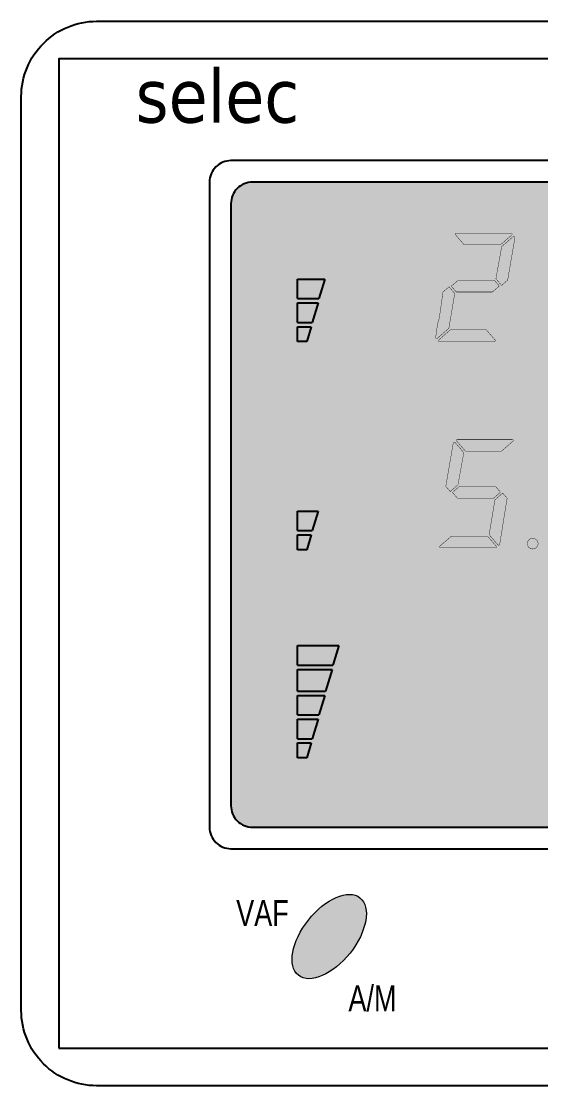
# Model space of a CAD drawing. Header units: millimetres. Extents: x 44190 to 77260, y -67199 to -50358.
# Drawn here: x 55422.9 to 55471.2, y -56012.2 to -55913.2 of the extents above; entities that cross this region are included whole.
import ezdxf

# ---------------------------------------------------------------- set-up
doc = ezdxf.new("R2010")
doc.units = ezdxf.units.MM
doc.header["$LTSCALE"] = 3
doc.layers.add('Text', color=7, linetype='Continuous', lineweight=13)
doc.styles.get("Standard").update_dxf_attribs({"font": 'arial.ttf'})
doc.styles.add('T25', font='', dxfattribs={"width": 0.8})
doc.styles.get('T25').set_extended_font_data('Dotum')

# ---------------------------------------------------------------- blocks, each defined once
blk = doc.blocks.new('*U22')
at = {"lineweight": 9}
h = blk.add_hatch(color=250, dxfattribs=at)
h.set_gradient(color1=(217, 227, 231), color2=(224, 232, 235), one_color=1, tint=0.9, name='INVCYLINDER')
edge = h.paths.add_edge_path()
edge.add_line((-28, -74.958), (28, -74.958))
edge.add_arc((28, -72.958), 2, 270, 360)
edge.add_line((30, -72.958), (30, -16.958))
edge.add_arc((28, -16.958), 2, 0, 90)
edge.add_line((28, -14.958), (-28, -14.958))
edge.add_arc((-28, -16.958), 2, 90, 180)
edge.add_line((-30, -16.958), (-30, -72.958))
edge.add_arc((-28, -72.958), 2, 180, 270)
h = blk.add_hatch(color=2, dxfattribs=at)
edge = h.paths.add_edge_path()
edge.add_ellipse((-20.866, -85.125), major_axis=(2.86, 3.604), ratio=0.53719, start_angle=0, end_angle=360)
at = {"color": 250}
for p, q in [((-23.804, -25.797), (-23.804, -23.985)), ((-23.804, -23.985), (-21.286, -23.985)), ((-23.804, -25.797), (-23.804, -23.985)), ((-23.804, -23.985), (-21.286, -23.985)), ((-23.804, -25.797), (-23.804, -23.985)), ((-23.804, -23.985), (-21.286, -23.985)), ((-23.804, -25.797), (-23.804, -23.985)), ((-23.804, -23.985), (-21.286, -23.985)), ((-21.286, -23.985), (-21.844, -25.797)), ((-21.286, -23.985), (-21.844, -25.797)), ((-21.286, -23.985), (-21.844, -25.797)), ((-21.286, -23.985), (-21.844, -25.797)), ((-23.804, -25.797), (-21.844, -25.797)), ((-23.804, -25.797), (-21.844, -25.797)), ((-23.804, -25.797), (-21.844, -25.797)), ((-23.804, -25.797), (-21.844, -25.797)), ((-23.804, -28.01), (-23.804, -26.197)), ((-23.804, -26.197), (-21.907, -26.197)), ((-23.804, -28.01), (-23.804, -26.197)), ((-23.804, -26.197), (-21.907, -26.197)), ((-23.804, -28.01), (-23.804, -26.197)), ((-23.804, -26.197), (-21.907, -26.197)), ((-23.804, -28.01), (-23.804, -26.197)), ((-23.804, -26.197), (-21.907, -26.197)), ((-21.907, -26.197), (-22.465, -28.01)), ((-21.907, -26.197), (-22.465, -28.01)), ((-21.907, -26.197), (-22.465, -28.01)), ((-21.907, -26.197), (-22.465, -28.01)), ((-23.804, -28.01), (-22.465, -28.01)), ((-23.804, -28.01), (-22.465, -28.01)), ((-23.804, -28.01), (-22.465, -28.01)), ((-23.804, -28.01), (-22.465, -28.01)), ((-23.804, -29.797), (-23.804, -28.41)), ((-23.804, -28.41), (-22.528, -28.41)), ((-23.804, -29.797), (-23.804, -28.41)), ((-23.804, -28.41), (-22.528, -28.41)), ((-23.804, -29.797), (-23.804, -28.41)), ((-23.804, -28.41), (-22.528, -28.41)), ((-23.804, -29.797), (-23.804, -28.41)), ((-23.804, -28.41), (-22.528, -28.41)), ((-22.528, -28.41), (-22.955, -29.797)), ((-22.528, -28.41), (-22.955, -29.797)), ((-22.528, -28.41), (-22.955, -29.797)), ((-22.528, -28.41), (-22.955, -29.797)), ((-22.955, -29.797), (-23.804, -29.797)), ((-22.955, -29.797), (-23.804, -29.797)), ((-22.955, -29.797), (-23.804, -29.797)), ((-22.955, -29.797), (-23.804, -29.797)), ((-23.804, -47.366), (-23.804, -45.553)), ((-23.804, -45.553), (-21.907, -45.553)), ((-23.804, -47.366), (-23.804, -45.553)), ((-23.804, -45.553), (-21.907, -45.553)), ((-23.804, -47.366), (-23.804, -45.553)), ((-23.804, -45.553), (-21.907, -45.553)), ((-23.804, -47.366), (-23.804, -45.553)), ((-23.804, -45.553), (-21.907, -45.553)), ((-21.907, -45.553), (-22.465, -47.366)), ((-21.907, -45.553), (-22.465, -47.366)), ((-21.907, -45.553), (-22.465, -47.366)), ((-21.907, -45.553), (-22.465, -47.366)), ((-23.804, -47.366), (-22.465, -47.366)), ((-23.804, -47.366), (-22.465, -47.366)), ((-23.804, -47.366), (-22.465, -47.366)), ((-23.804, -47.366), (-22.465, -47.366)), ((-23.804, -49.153), (-23.804, -47.766)), ((-23.804, -47.766), (-22.528, -47.766)), ((-23.804, -49.153), (-23.804, -47.766)), ((-23.804, -47.766), (-22.528, -47.766)), ((-23.804, -49.153), (-23.804, -47.766)), ((-23.804, -47.766), (-22.528, -47.766)), ((-23.804, -49.153), (-23.804, -47.766)), ((-23.804, -47.766), (-22.528, -47.766)), ((-22.528, -47.766), (-22.955, -49.153)), ((-22.528, -47.766), (-22.955, -49.153)), ((-22.528, -47.766), (-22.955, -49.153)), ((-22.528, -47.766), (-22.955, -49.153)), ((-22.955, -49.153), (-23.804, -49.153)), ((-22.955, -49.153), (-23.804, -49.153)), ((-22.955, -49.153), (-23.804, -49.153)), ((-22.955, -49.153), (-23.804, -49.153)), ((-23.804, -59.878), (-23.804, -58.065)), ((-23.804, -58.065), (-19.981, -58.065)), ((-23.804, -59.878), (-23.804, -58.065)), ((-23.804, -58.065), (-19.981, -58.065)), ((-23.804, -59.878), (-23.804, -58.065)), ((-23.804, -58.065), (-19.981, -58.065)), ((-23.804, -59.878), (-23.804, -58.065)), ((-23.804, -58.065), (-19.981, -58.065)), ((-19.981, -58.065), (-20.539, -59.878)), ((-19.981, -58.065), (-20.539, -59.878)), ((-19.981, -58.065), (-20.539, -59.878)), ((-19.981, -58.065), (-20.539, -59.878)), ((-23.804, -59.878), (-20.539, -59.878)), ((-23.804, -59.878), (-20.539, -59.878)), ((-23.804, -59.878), (-20.539, -59.878)), ((-23.804, -59.878), (-20.539, -59.878)), ((-23.804, -62.296), (-23.804, -60.278)), ((-23.804, -60.278), (-20.602, -60.278)), ((-23.804, -62.296), (-23.804, -60.278)), ((-23.804, -60.278), (-20.602, -60.278)), ((-23.804, -62.296), (-23.804, -60.278)), ((-23.804, -60.278), (-20.602, -60.278)), ((-23.804, -62.296), (-23.804, -60.278)), ((-23.804, -60.278), (-20.602, -60.278)), ((-20.602, -60.278), (-21.223, -62.296)), ((-20.602, -60.278), (-21.223, -62.296)), ((-20.602, -60.278), (-21.223, -62.296)), ((-20.602, -60.278), (-21.223, -62.296)), ((-23.804, -62.296), (-21.223, -62.296)), ((-23.804, -62.296), (-21.223, -62.296)), ((-23.804, -62.296), (-21.223, -62.296)), ((-23.804, -62.296), (-21.223, -62.296)), ((-23.804, -64.509), (-23.804, -62.696)), ((-23.804, -62.696), (-21.286, -62.696)), ((-23.804, -64.509), (-23.804, -62.696)), ((-23.804, -62.696), (-21.286, -62.696)), ((-23.804, -64.509), (-23.804, -62.696)), ((-23.804, -62.696), (-21.286, -62.696)), ((-23.804, -64.509), (-23.804, -62.696)), ((-23.804, -62.696), (-21.286, -62.696)), ((-21.286, -62.696), (-21.844, -64.509)), ((-21.286, -62.696), (-21.844, -64.509)), ((-21.286, -62.696), (-21.844, -64.509)), ((-21.286, -62.696), (-21.844, -64.509)), ((-23.804, -64.509), (-21.844, -64.509)), ((-23.804, -64.509), (-21.844, -64.509)), ((-23.804, -64.509), (-21.844, -64.509)), ((-23.804, -64.509), (-21.844, -64.509)), ((-23.804, -66.722), (-23.804, -64.909)), ((-23.804, -64.909), (-21.907, -64.909)), ((-23.804, -66.722), (-23.804, -64.909)), ((-23.804, -64.909), (-21.907, -64.909)), ((-23.804, -66.722), (-23.804, -64.909)), ((-23.804, -64.909), (-21.907, -64.909)), ((-23.804, -66.722), (-23.804, -64.909)), ((-23.804, -64.909), (-21.907, -64.909)), ((-21.907, -64.909), (-22.465, -66.722)), ((-21.907, -64.909), (-22.465, -66.722)), ((-21.907, -64.909), (-22.465, -66.722)), ((-21.907, -64.909), (-22.465, -66.722)), ((-23.804, -66.722), (-22.465, -66.722)), ((-23.804, -66.722), (-22.465, -66.722)), ((-23.804, -66.722), (-22.465, -66.722)), ((-23.804, -66.722), (-22.465, -66.722)), ((-23.804, -68.509), (-23.804, -67.122)), ((-23.804, -67.122), (-22.528, -67.122)), ((-23.804, -68.509), (-23.804, -67.122)), ((-23.804, -67.122), (-22.528, -67.122)), ((-23.804, -68.509), (-23.804, -67.122)), ((-23.804, -67.122), (-22.528, -67.122)), ((-23.804, -68.509), (-23.804, -67.122)), ((-23.804, -67.122), (-22.528, -67.122)), ((-22.528, -67.122), (-22.955, -68.509)), ((-22.528, -67.122), (-22.955, -68.509)), ((-22.528, -67.122), (-22.955, -68.509)), ((-22.528, -67.122), (-22.955, -68.509)), ((-22.955, -68.509), (-23.804, -68.509)), ((-22.955, -68.509), (-23.804, -68.509)), ((-22.955, -68.509), (-23.804, -68.509)), ((-22.955, -68.509), (-23.804, -68.509))]:
    blk.add_line(p, q, dxfattribs=at)
for points in [[(-42.5, 0), (42.5, 0, -0.414214), (49.5, -7), (49.5, -92, -0.414214), (42.5, -99), (-42.5, -99, -0.414214), (-49.5, -92), (-49.5, -7, -0.414214)], [(-28, -74.958), (28, -74.958, 0.414214), (30, -72.958), (30, -16.958, 0.414214), (28, -14.958), (-28, -14.958, 0.414214), (-30, -16.958), (-30, -72.958, 0.414214)]]:
    blk.add_lwpolyline(points, format="xyb", close=True)
at = {"color": 56}
blk.add_lwpolyline([(-46, -95.5), (46, -95.5), (46, -3.5), (-46, -3.5)], close=True, dxfattribs=at)
at = {"color": 252, "true_color": 0x9e9e8a}
blk.add_lwpolyline([(-30, -76.958), (30, -76.958, 0.414214), (32, -74.958), (32, -14.958, 0.414214), (30, -12.958), (-30, -12.958, 0.414214), (-32, -14.958), (-32, -74.958, 0.414214)], format="xyb", close=True, dxfattribs=at)
at = {"color": 250, "linetype": 'ByBlock', "lineweight": -2, "const_width": 0.0353}
for points in [[(-9.116, -19.866), (-9.123, -19.857), (-9.129, -19.847), (-9.134, -19.836), (-9.137, -19.825), (-9.139, -19.813), (-9.14, -19.801), (-9.137, -19.774), (-9.126, -19.75), (-9.111, -19.73), (-9.091, -19.715), (-9.067, -19.704), (-9.04, -19.701), (-3.955, -19.701), (-3.928, -19.704), (-3.904, -19.715), (-3.884, -19.73), (-3.869, -19.75), (-3.859, -19.774), (-3.855, -19.801), (-3.856, -19.816), (-3.859, -19.829), (-3.864, -19.843), (-3.87, -19.855), (-3.879, -19.866), (-3.889, -19.876), (-4.953, -20.801), (-8.303, -20.801)], [(-9.116, -19.866), (-9.123, -19.857), (-9.129, -19.847), (-9.134, -19.836), (-9.137, -19.825), (-9.139, -19.813), (-9.14, -19.801), (-9.137, -19.774), (-9.126, -19.75), (-9.111, -19.73), (-9.091, -19.715), (-9.067, -19.704), (-9.04, -19.701), (-3.955, -19.701), (-3.928, -19.704), (-3.904, -19.715), (-3.884, -19.73), (-3.869, -19.75), (-3.859, -19.774), (-3.855, -19.801), (-3.856, -19.816), (-3.859, -19.829), (-3.864, -19.843), (-3.87, -19.855), (-3.879, -19.866), (-3.889, -19.876), (-4.953, -20.801), (-8.303, -20.801)], [(-9.116, -19.866), (-9.123, -19.857), (-9.129, -19.847), (-9.134, -19.836), (-9.137, -19.825), (-9.139, -19.813), (-9.14, -19.801), (-9.137, -19.774), (-9.126, -19.75), (-9.111, -19.73), (-9.091, -19.715), (-9.067, -19.704), (-9.04, -19.701), (-3.955, -19.701), (-3.928, -19.704), (-3.904, -19.715), (-3.884, -19.73), (-3.869, -19.75), (-3.859, -19.774), (-3.855, -19.801), (-3.856, -19.816), (-3.859, -19.829), (-3.864, -19.843), (-3.87, -19.855), (-3.879, -19.866), (-3.889, -19.876), (-4.953, -20.801), (-8.303, -20.801)], [(-9.116, -19.866), (-9.123, -19.857), (-9.129, -19.847), (-9.134, -19.836), (-9.137, -19.825), (-9.139, -19.813), (-9.14, -19.801), (-9.137, -19.774), (-9.126, -19.75), (-9.111, -19.73), (-9.091, -19.715), (-9.067, -19.704), (-9.04, -19.701), (-3.955, -19.701), (-3.928, -19.704), (-3.904, -19.715), (-3.884, -19.73), (-3.869, -19.75), (-3.859, -19.774), (-3.855, -19.801), (-3.856, -19.816), (-3.859, -19.829), (-3.864, -19.843), (-3.87, -19.855), (-3.879, -19.866), (-3.889, -19.876), (-4.953, -20.801), (-8.303, -20.801)], [(-5.365, -23.948), (-4.822, -20.952), (-3.758, -20.027), (-3.748, -20.02), (-3.738, -20.014), (-3.728, -20.009), (-3.716, -20.005), (-3.705, -20.003), (-3.693, -20.003), (-3.666, -20.006), (-3.642, -20.016), (-3.622, -20.032), (-3.606, -20.052), (-3.596, -20.076), (-3.593, -20.103), (-3.593, -20.105), (-3.593, -20.107), (-3.593, -20.11), (-3.593, -20.112), (-3.593, -20.114), (-3.593, -20.117), (-4.273, -24.079), (-4.83, -24.563)], [(-5.365, -23.948), (-4.822, -20.952), (-3.758, -20.027), (-3.748, -20.02), (-3.738, -20.014), (-3.728, -20.009), (-3.716, -20.005), (-3.705, -20.003), (-3.693, -20.003), (-3.666, -20.006), (-3.642, -20.016), (-3.622, -20.032), (-3.606, -20.052), (-3.596, -20.076), (-3.593, -20.103), (-3.593, -20.105), (-3.593, -20.107), (-3.593, -20.11), (-3.593, -20.112), (-3.593, -20.114), (-3.593, -20.117), (-4.273, -24.079), (-4.83, -24.563)], [(-5.365, -23.948), (-4.822, -20.952), (-3.758, -20.027), (-3.748, -20.02), (-3.738, -20.014), (-3.728, -20.009), (-3.716, -20.005), (-3.705, -20.003), (-3.693, -20.003), (-3.666, -20.006), (-3.642, -20.016), (-3.622, -20.032), (-3.606, -20.052), (-3.596, -20.076), (-3.593, -20.103), (-3.593, -20.105), (-3.593, -20.107), (-3.593, -20.11), (-3.593, -20.112), (-3.593, -20.114), (-3.593, -20.117), (-4.273, -24.079), (-4.83, -24.563)], [(-5.365, -23.948), (-4.822, -20.952), (-3.758, -20.027), (-3.748, -20.02), (-3.738, -20.014), (-3.728, -20.009), (-3.716, -20.005), (-3.705, -20.003), (-3.693, -20.003), (-3.666, -20.006), (-3.642, -20.016), (-3.622, -20.032), (-3.606, -20.052), (-3.596, -20.076), (-3.593, -20.103), (-3.593, -20.105), (-3.593, -20.107), (-3.593, -20.11), (-3.593, -20.112), (-3.593, -20.114), (-3.593, -20.117), (-4.273, -24.079), (-4.83, -24.563)], [(-10.799, -29.474), (-9.736, -28.55), (-9.192, -25.31), (-9.727, -24.694), (-10.284, -25.179), (-10.335, -25.538), (-10.461, -26.435), (-10.625, -27.601), (-10.788, -28.14), (-10.914, -29.038), (-10.965, -29.399), (-10.961, -29.426), (-10.951, -29.449), (-10.936, -29.47), (-10.915, -29.485), (-10.891, -29.495), (-10.865, -29.499), (-10.853, -29.498), (-10.841, -29.496), (-10.83, -29.493), (-10.819, -29.488), (-10.809, -29.482)], [(-10.799, -29.474), (-9.736, -28.55), (-9.192, -25.31), (-9.727, -24.694), (-10.284, -25.179), (-10.335, -25.538), (-10.461, -26.435), (-10.625, -27.601), (-10.788, -28.14), (-10.914, -29.038), (-10.965, -29.399), (-10.961, -29.426), (-10.951, -29.449), (-10.936, -29.47), (-10.915, -29.485), (-10.891, -29.495), (-10.865, -29.499), (-10.853, -29.498), (-10.841, -29.496), (-10.83, -29.493), (-10.819, -29.488), (-10.809, -29.482)], [(-10.799, -29.474), (-9.736, -28.55), (-9.192, -25.31), (-9.727, -24.694), (-10.284, -25.179), (-10.335, -25.538), (-10.461, -26.435), (-10.625, -27.601), (-10.788, -28.14), (-10.914, -29.038), (-10.965, -29.399), (-10.961, -29.426), (-10.951, -29.449), (-10.936, -29.47), (-10.915, -29.485), (-10.891, -29.495), (-10.865, -29.499), (-10.853, -29.498), (-10.841, -29.496), (-10.83, -29.493), (-10.819, -29.488), (-10.809, -29.482)], [(-10.799, -29.474), (-9.736, -28.55), (-9.192, -25.31), (-9.727, -24.694), (-10.284, -25.179), (-10.335, -25.538), (-10.461, -26.435), (-10.625, -27.601), (-10.788, -28.14), (-10.914, -29.038), (-10.965, -29.399), (-10.961, -29.426), (-10.951, -29.449), (-10.936, -29.47), (-10.915, -29.485), (-10.891, -29.495), (-10.865, -29.499), (-10.853, -29.498), (-10.841, -29.496), (-10.83, -29.493), (-10.819, -29.488), (-10.809, -29.482)], [(-9.041, -25.179), (-9.511, -24.639), (-8.867, -24.079), (-5.516, -24.079), (-5.047, -24.619), (-5.691, -25.179)], [(-9.041, -25.179), (-9.511, -24.639), (-8.867, -24.079), (-5.516, -24.079), (-5.047, -24.619), (-5.691, -25.179)], [(-9.041, -25.179), (-9.511, -24.639), (-8.867, -24.079), (-5.516, -24.079), (-5.047, -24.619), (-5.691, -25.179)], [(-9.041, -25.179), (-9.511, -24.639), (-8.867, -24.079), (-5.516, -24.079), (-5.047, -24.619), (-5.691, -25.179)], [(-10.602, -29.801), (-10.629, -29.797), (-10.653, -29.787), (-10.673, -29.772), (-10.689, -29.751), (-10.699, -29.727), (-10.702, -29.701), (-10.701, -29.686), (-10.699, -29.672), (-10.694, -29.659), (-10.687, -29.647), (-10.678, -29.636), (-10.668, -29.625), (-9.604, -28.701), (-6.254, -28.701), (-5.442, -29.635), (-5.434, -29.645), (-5.428, -29.655), (-5.423, -29.666), (-5.42, -29.677), (-5.418, -29.689), (-5.417, -29.701), (-5.421, -29.727), (-5.431, -29.751), (-5.447, -29.772), (-5.467, -29.787), (-5.491, -29.797), (-5.517, -29.801)], [(-10.602, -29.801), (-10.629, -29.797), (-10.653, -29.787), (-10.673, -29.772), (-10.689, -29.751), (-10.699, -29.727), (-10.702, -29.701), (-10.701, -29.686), (-10.699, -29.672), (-10.694, -29.659), (-10.687, -29.647), (-10.678, -29.636), (-10.668, -29.625), (-9.604, -28.701), (-6.254, -28.701), (-5.442, -29.635), (-5.434, -29.645), (-5.428, -29.655), (-5.423, -29.666), (-5.42, -29.677), (-5.418, -29.689), (-5.417, -29.701), (-5.421, -29.727), (-5.431, -29.751), (-5.447, -29.772), (-5.467, -29.787), (-5.491, -29.797), (-5.517, -29.801)], [(-10.602, -29.801), (-10.629, -29.797), (-10.653, -29.787), (-10.673, -29.772), (-10.689, -29.751), (-10.699, -29.727), (-10.702, -29.701), (-10.701, -29.686), (-10.699, -29.672), (-10.694, -29.659), (-10.687, -29.647), (-10.678, -29.636), (-10.668, -29.625), (-9.604, -28.701), (-6.254, -28.701), (-5.442, -29.635), (-5.434, -29.645), (-5.428, -29.655), (-5.423, -29.666), (-5.42, -29.677), (-5.418, -29.689), (-5.417, -29.701), (-5.421, -29.727), (-5.431, -29.751), (-5.447, -29.772), (-5.467, -29.787), (-5.491, -29.797), (-5.517, -29.801)], [(-10.602, -29.801), (-10.629, -29.797), (-10.653, -29.787), (-10.673, -29.772), (-10.689, -29.751), (-10.699, -29.727), (-10.702, -29.701), (-10.701, -29.686), (-10.699, -29.672), (-10.694, -29.659), (-10.687, -29.647), (-10.678, -29.636), (-10.668, -29.625), (-9.604, -28.701), (-6.254, -28.701), (-5.442, -29.635), (-5.434, -29.645), (-5.428, -29.655), (-5.423, -29.666), (-5.42, -29.677), (-5.418, -29.689), (-5.417, -29.701), (-5.421, -29.727), (-5.431, -29.751), (-5.447, -29.772), (-5.467, -29.787), (-5.491, -29.797), (-5.517, -29.801)], [(-9.609, -43.733), (-10.022, -43.259), (-9.333, -39.229), (-9.327, -39.206), (-9.315, -39.185), (-9.3, -39.168), (-9.28, -39.155), (-9.258, -39.146), (-9.234, -39.143), (-9.219, -39.144), (-9.205, -39.147), (-9.192, -39.152), (-9.18, -39.159), (-9.169, -39.167), (-9.159, -39.178), (-8.346, -40.112), (-8.89, -43.108)], [(-9.609, -43.733), (-10.022, -43.259), (-9.333, -39.229), (-9.327, -39.206), (-9.315, -39.185), (-9.3, -39.168), (-9.28, -39.155), (-9.258, -39.146), (-9.234, -39.143), (-9.219, -39.144), (-9.205, -39.147), (-9.192, -39.152), (-9.18, -39.159), (-9.169, -39.167), (-9.159, -39.178), (-8.346, -40.112), (-8.89, -43.108)], [(-9.609, -43.733), (-10.022, -43.259), (-9.333, -39.229), (-9.327, -39.206), (-9.315, -39.185), (-9.3, -39.168), (-9.28, -39.155), (-9.258, -39.146), (-9.234, -39.143), (-9.219, -39.144), (-9.205, -39.147), (-9.192, -39.152), (-9.18, -39.159), (-9.169, -39.167), (-9.159, -39.178), (-8.346, -40.112), (-8.89, -43.108)], [(-9.609, -43.733), (-10.022, -43.259), (-9.333, -39.229), (-9.327, -39.206), (-9.315, -39.185), (-9.3, -39.168), (-9.28, -39.155), (-9.258, -39.146), (-9.234, -39.143), (-9.219, -39.144), (-9.205, -39.147), (-9.192, -39.152), (-9.18, -39.159), (-9.169, -39.167), (-9.159, -39.178), (-8.346, -40.112), (-8.89, -43.108)], [(-9.008, -39.046), (-9.015, -39.037), (-9.021, -39.027), (-9.026, -39.016), (-9.029, -39.005), (-9.031, -38.993), (-9.032, -38.981), (-9.029, -38.954), (-9.018, -38.93), (-9.003, -38.91), (-8.983, -38.895), (-8.959, -38.884), (-8.932, -38.881), (-3.847, -38.881), (-3.82, -38.884), (-3.796, -38.895), (-3.776, -38.91), (-3.761, -38.93), (-3.751, -38.954), (-3.747, -38.981), (-3.748, -38.996), (-3.751, -39.009), (-3.756, -39.023), (-3.762, -39.035), (-3.771, -39.046), (-3.781, -39.056), (-4.845, -39.981), (-8.195, -39.981)], [(-9.008, -39.046), (-9.015, -39.037), (-9.021, -39.027), (-9.026, -39.016), (-9.029, -39.005), (-9.031, -38.993), (-9.032, -38.981), (-9.029, -38.954), (-9.018, -38.93), (-9.003, -38.91), (-8.983, -38.895), (-8.959, -38.884), (-8.932, -38.881), (-3.847, -38.881), (-3.82, -38.884), (-3.796, -38.895), (-3.776, -38.91), (-3.761, -38.93), (-3.751, -38.954), (-3.747, -38.981), (-3.748, -38.996), (-3.751, -39.009), (-3.756, -39.023), (-3.762, -39.035), (-3.771, -39.046), (-3.781, -39.056), (-4.845, -39.981), (-8.195, -39.981)], [(-9.008, -39.046), (-9.015, -39.037), (-9.021, -39.027), (-9.026, -39.016), (-9.029, -39.005), (-9.031, -38.993), (-9.032, -38.981), (-9.029, -38.954), (-9.018, -38.93), (-9.003, -38.91), (-8.983, -38.895), (-8.959, -38.884), (-8.932, -38.881), (-3.847, -38.881), (-3.82, -38.884), (-3.796, -38.895), (-3.776, -38.91), (-3.761, -38.93), (-3.751, -38.954), (-3.747, -38.981), (-3.748, -38.996), (-3.751, -39.009), (-3.756, -39.023), (-3.762, -39.035), (-3.771, -39.046), (-3.781, -39.056), (-4.845, -39.981), (-8.195, -39.981)], [(-9.008, -39.046), (-9.015, -39.037), (-9.021, -39.027), (-9.026, -39.016), (-9.029, -39.005), (-9.031, -38.993), (-9.032, -38.981), (-9.029, -38.954), (-9.018, -38.93), (-9.003, -38.91), (-8.983, -38.895), (-8.959, -38.884), (-8.932, -38.881), (-3.847, -38.881), (-3.82, -38.884), (-3.796, -38.895), (-3.776, -38.91), (-3.761, -38.93), (-3.751, -38.954), (-3.747, -38.981), (-3.748, -38.996), (-3.751, -39.009), (-3.756, -39.023), (-3.762, -39.035), (-3.771, -39.046), (-3.781, -39.056), (-4.845, -39.981), (-8.195, -39.981)], [(-8.933, -44.359), (-9.403, -43.819), (-8.759, -43.259), (-5.408, -43.259), (-4.939, -43.799), (-5.583, -44.359)], [(-8.933, -44.359), (-9.403, -43.819), (-8.759, -43.259), (-5.408, -43.259), (-4.939, -43.799), (-5.583, -44.359)], [(-8.933, -44.359), (-9.403, -43.819), (-8.759, -43.259), (-5.408, -43.259), (-4.939, -43.799), (-5.583, -44.359)], [(-8.933, -44.359), (-9.403, -43.819), (-8.759, -43.259), (-5.408, -43.259), (-4.939, -43.799), (-5.583, -44.359)], [(-4.32, -44.359), (-4.732, -43.884), (-5.451, -44.51), (-5.995, -47.75), (-5.183, -48.684), (-5.172, -48.695), (-5.161, -48.703), (-5.149, -48.71), (-5.136, -48.715), (-5.122, -48.718), (-5.107, -48.718), (-5.083, -48.716), (-5.061, -48.707), (-5.042, -48.694), (-5.026, -48.677), (-5.015, -48.656), (-5.008, -48.632)], [(-4.32, -44.359), (-4.732, -43.884), (-5.451, -44.51), (-5.995, -47.75), (-5.183, -48.684), (-5.172, -48.695), (-5.161, -48.703), (-5.149, -48.71), (-5.136, -48.715), (-5.122, -48.718), (-5.107, -48.718), (-5.083, -48.716), (-5.061, -48.707), (-5.042, -48.694), (-5.026, -48.677), (-5.015, -48.656), (-5.008, -48.632)], [(-4.32, -44.359), (-4.732, -43.884), (-5.451, -44.51), (-5.995, -47.75), (-5.183, -48.684), (-5.172, -48.695), (-5.161, -48.703), (-5.149, -48.71), (-5.136, -48.715), (-5.122, -48.718), (-5.107, -48.718), (-5.083, -48.716), (-5.061, -48.707), (-5.042, -48.694), (-5.026, -48.677), (-5.015, -48.656), (-5.008, -48.632)], [(-4.32, -44.359), (-4.732, -43.884), (-5.451, -44.51), (-5.995, -47.75), (-5.183, -48.684), (-5.172, -48.695), (-5.161, -48.703), (-5.149, -48.71), (-5.136, -48.715), (-5.122, -48.718), (-5.107, -48.718), (-5.083, -48.716), (-5.061, -48.707), (-5.042, -48.694), (-5.026, -48.677), (-5.015, -48.656), (-5.008, -48.632)], [(-10.494, -48.981), (-10.521, -48.977), (-10.545, -48.967), (-10.565, -48.952), (-10.581, -48.931), (-10.591, -48.907), (-10.594, -48.881), (-10.593, -48.866), (-10.591, -48.852), (-10.586, -48.839), (-10.579, -48.827), (-10.57, -48.816), (-10.56, -48.805), (-9.496, -47.881), (-6.146, -47.881), (-5.334, -48.815), (-5.326, -48.825), (-5.32, -48.835), (-5.315, -48.846), (-5.312, -48.857), (-5.31, -48.869), (-5.309, -48.881), (-5.313, -48.907), (-5.323, -48.931), (-5.339, -48.952), (-5.359, -48.967), (-5.383, -48.977), (-5.409, -48.981)], [(-10.494, -48.981), (-10.521, -48.977), (-10.545, -48.967), (-10.565, -48.952), (-10.581, -48.931), (-10.591, -48.907), (-10.594, -48.881), (-10.593, -48.866), (-10.591, -48.852), (-10.586, -48.839), (-10.579, -48.827), (-10.57, -48.816), (-10.56, -48.805), (-9.496, -47.881), (-6.146, -47.881), (-5.334, -48.815), (-5.326, -48.825), (-5.32, -48.835), (-5.315, -48.846), (-5.312, -48.857), (-5.31, -48.869), (-5.309, -48.881), (-5.313, -48.907), (-5.323, -48.931), (-5.339, -48.952), (-5.359, -48.967), (-5.383, -48.977), (-5.409, -48.981)], [(-10.494, -48.981), (-10.521, -48.977), (-10.545, -48.967), (-10.565, -48.952), (-10.581, -48.931), (-10.591, -48.907), (-10.594, -48.881), (-10.593, -48.866), (-10.591, -48.852), (-10.586, -48.839), (-10.579, -48.827), (-10.57, -48.816), (-10.56, -48.805), (-9.496, -47.881), (-6.146, -47.881), (-5.334, -48.815), (-5.326, -48.825), (-5.32, -48.835), (-5.315, -48.846), (-5.312, -48.857), (-5.31, -48.869), (-5.309, -48.881), (-5.313, -48.907), (-5.323, -48.931), (-5.339, -48.952), (-5.359, -48.967), (-5.383, -48.977), (-5.409, -48.981)], [(-10.494, -48.981), (-10.521, -48.977), (-10.545, -48.967), (-10.565, -48.952), (-10.581, -48.931), (-10.591, -48.907), (-10.594, -48.881), (-10.593, -48.866), (-10.591, -48.852), (-10.586, -48.839), (-10.579, -48.827), (-10.57, -48.816), (-10.56, -48.805), (-9.496, -47.881), (-6.146, -47.881), (-5.334, -48.815), (-5.326, -48.825), (-5.32, -48.835), (-5.315, -48.846), (-5.312, -48.857), (-5.31, -48.869), (-5.309, -48.881), (-5.313, -48.907), (-5.323, -48.931), (-5.339, -48.952), (-5.359, -48.967), (-5.383, -48.977), (-5.409, -48.981)], [(-1.44, -48.584), (-1.458, -48.451), (-1.508, -48.331), (-1.586, -48.23), (-1.688, -48.152), (-1.807, -48.101), (-1.94, -48.084), (-2.073, -48.101), (-2.192, -48.152), (-2.293, -48.23), (-2.372, -48.331), (-2.422, -48.451), (-2.44, -48.584), (-2.422, -48.716), (-2.372, -48.836), (-2.293, -48.937), (-2.192, -49.015), (-2.073, -49.066), (-1.94, -49.084), (-1.807, -49.066), (-1.688, -49.015), (-1.586, -48.937), (-1.508, -48.836), (-1.458, -48.716)], [(-1.44, -48.584), (-1.458, -48.451), (-1.508, -48.331), (-1.586, -48.23), (-1.688, -48.152), (-1.807, -48.101), (-1.94, -48.084), (-2.073, -48.101), (-2.192, -48.152), (-2.293, -48.23), (-2.372, -48.331), (-2.422, -48.451), (-2.44, -48.584), (-2.422, -48.716), (-2.372, -48.836), (-2.293, -48.937), (-2.192, -49.015), (-2.073, -49.066), (-1.94, -49.084), (-1.807, -49.066), (-1.688, -49.015), (-1.586, -48.937), (-1.508, -48.836), (-1.458, -48.716)], [(-1.44, -48.584), (-1.458, -48.451), (-1.508, -48.331), (-1.586, -48.23), (-1.688, -48.152), (-1.807, -48.101), (-1.94, -48.084), (-2.073, -48.101), (-2.192, -48.152), (-2.293, -48.23), (-2.372, -48.331), (-2.422, -48.451), (-2.44, -48.584), (-2.422, -48.716), (-2.372, -48.836), (-2.293, -48.937), (-2.192, -49.015), (-2.073, -49.066), (-1.94, -49.084), (-1.807, -49.066), (-1.688, -49.015), (-1.586, -48.937), (-1.508, -48.836), (-1.458, -48.716)], [(-1.44, -48.584), (-1.458, -48.451), (-1.508, -48.331), (-1.586, -48.23), (-1.688, -48.152), (-1.807, -48.101), (-1.94, -48.084), (-2.073, -48.101), (-2.192, -48.152), (-2.293, -48.23), (-2.372, -48.331), (-2.422, -48.451), (-2.44, -48.584), (-2.422, -48.716), (-2.372, -48.836), (-2.293, -48.937), (-2.192, -49.015), (-2.073, -49.066), (-1.94, -49.084), (-1.807, -49.066), (-1.688, -49.015), (-1.586, -48.937), (-1.508, -48.836), (-1.458, -48.716)]]:
    blk.add_lwpolyline(points, close=True, dxfattribs=at)
at = {"color": 2, "lineweight": 9}
blk.add_ellipse((-20.866, -85.125), major_axis=(2.86, 3.604), ratio=0.53719, dxfattribs=at)
at = {"color": 2, "insert": (-31.266, -6.974), "char_height": 5, "width": 2201.82032, "attachment_point": 5}
blk.add_mtext('{\\fTahoma|b0|i0|c0|p34;selec}', dxfattribs=at)
at = {"layer": 'Text', "color": 2, "style": 'T25', "width": 0.8}
for s, p in [('VAF', (-29.516, -84.138)), ('A/M', (-19.078, -92.072))]:
    blk.add_text(s, height=2.4025, dxfattribs=at).set_placement(p)

msp = doc.modelspace()

# ---------------------------------------------------------------- block references
msp.add_blockref('*U22', (55472.414, -55913.244))

doc.saveas('drawing.dxf')
